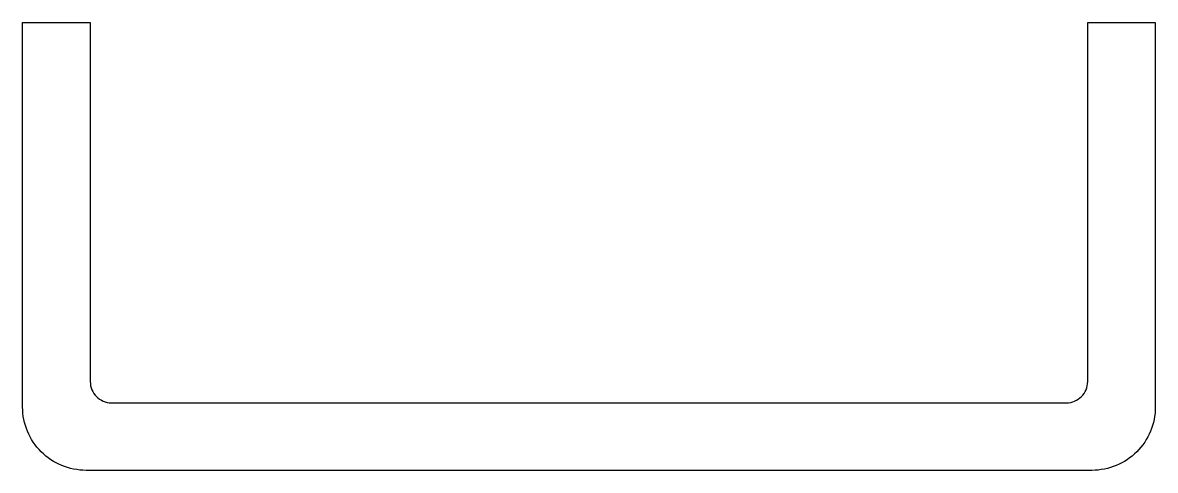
# Model space of a CAD drawing. Extents: x 241.4 to 268.2, y 244.7 to 255.3.
import ezdxf

# ---------------------------------------------------------------- set-up
doc = ezdxf.new("R2010")
doc.units = 0
doc.layers.add('ANA', color=220, linetype='CONTINUOUS')

msp = doc.modelspace()

# ---------------------------------------------------------------- linework, layer by layer
at = {"layer": 'ANA'}
msp.add_lwpolyline([(241.415, 255.263), (243.015, 255.263), (243.015, 246.763, 0.414214), (243.515, 246.263), (266.115, 246.263, 0.414214), (266.615, 246.763), (266.615, 255.263), (268.215, 255.263), (268.215, 246.163, -0.414214), (266.715, 244.663), (242.915, 244.663, -0.414214), (241.415, 246.163)], format="xyb", close=True, dxfattribs=at)

doc.saveas('drawing.dxf')
